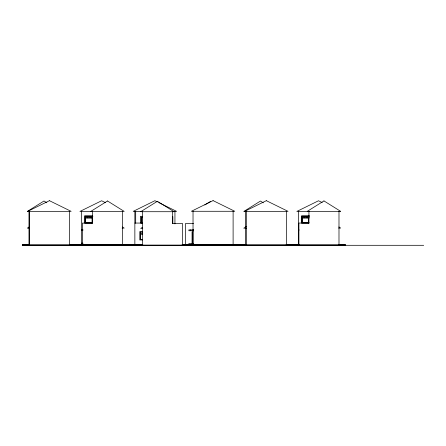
<?xml version="1.0" encoding="UTF-8"?>
<svg xmlns="http://www.w3.org/2000/svg" width="446" height="446" viewBox="0 0 446 446"><rect width="100%" height="100%" fill="white"/><g stroke="black" fill="none" stroke-linecap="round" stroke-linejoin="round"><path stroke-width="0.67" d="M29.648 226.674L27.312 228.135L29.375 228.135M142.452 227.321L140.702 228.413L142.765 228.413M204.809 204.965L210.568 201.369M246.694 226.362L243.772 228.185L246.521 228.185M141.46 211.371L133.192 211.371L154.901 200.7L157.382 201.921M173.16 211.371L176.61 211.371L158.62 202.529M29.397 211.432L27.312 211.432L44.009 200.995L46.886 202.796M92.372 211.432L79.912 211.432L101.621 200.761L105.345 202.595M246.554 211.488L243.772 211.488L260.47 201.051L263.352 202.852M309.284 211.432L296.824 211.432L318.533 200.761L322.257 202.595M338.865 211.432L340.242 211.432M92.59 215.758L84.64 215.758L84.64 223.178L91.96 223.178M309.507 215.758L301.552 215.758L301.552 223.178L308.872 223.178M92.846 216.316L85.197 216.316L85.197 222.621L91.999 222.621M142.464 216.31L140.401 216.31L140.401 223.184M309.123 216.316L302.109 216.316L302.109 222.621L308.911 222.621M92.779 216.382L90.365 216.382L90.365 217.821L92.177 217.821M309.089 216.382L307.277 216.382L307.277 217.821L309.089 217.821M142.491 217.141L141.237 217.141L141.237 223.251M308.52 217.107L308.872 217.107M92.21 217.96L85.264 217.96L85.264 222.548L91.976 222.548M309.123 217.96L302.176 217.96L302.176 222.548L308.888 222.548M92.467 223.089L82.449 223.089L82.449 244.798M134.859 223.056L142.48 223.056M308.927 223.033L298.909 223.033L298.909 244.743M193.57 223.491L185.519 223.491L185.519 245.2L225.598 245.2M338.598 228.045L340.66 228.045L338.904 226.947M122.132 228.101L124.194 228.101L122.444 227.003M193.034 229.383L193.38 229.383M81.585 229.534L82.973 229.534M298.502 229.534L298.987 229.534M193.213 229.902L188.859 229.902L188.859 230.738L193.213 230.738M193.034 230.214L193.38 230.214M81.585 230.365L82.973 230.365M298.502 230.365L298.987 230.365M142.458 231.602L139.788 231.602L139.788 239.954L142.458 239.954M193.436 231.842L192.059 231.842L192.059 243.527M142.753 232.232L140.345 232.16L140.345 239.396L142.386 239.396M142.753 233.899L140.412 233.899L140.412 232.232M142.207 234.038L140.412 234.038L140.412 239.329L142.43 239.329M81.585 243.159L82.973 243.159M193.43 243.527L188.859 243.527L188.859 245.2M81.585 243.995L82.973 243.995M188.859 244.363L193.034 244.363M423.7 245.3L22.713 245.3L22.713 244.743L142.798 244.743M182.258 244.743L345.667 244.743L345.667 245.389L22.3 245.389L22.3 244.832L28.979 244.832M69.331 244.832L142.53 244.832M182.035 244.832L193.386 244.832M232.823 244.832L246.738 244.832M286.042 244.832L299.277 244.832M345.254 245.389L345.254 244.832L338.575 244.832L338.575 245.389M338.988 211.348L338.988 245.3M308.927 211.348L308.939 223.145M308.52 216.271L308.52 223.212M298.497 211.432L298.497 244.832M286.388 211.348L286.388 244.743M246.309 211.348L246.309 244.743M245.445 211.488L245.445 244.887M233.107 211.281L233.107 244.681L193.029 244.681L193.029 211.281M192.895 232.673L192.895 243.527M190.47 229.902L190.47 230.738M174.938 211.371L174.938 223.898M172.836 223.58L172.836 216.639L172.418 216.639L172.418 223.513M172.429 211.716L172.429 223.401L182.447 223.401L182.447 245.11L142.369 245.11L142.369 211.716M141.795 217.698L141.795 223.268M135.696 211.371L135.696 223.195M134.859 211.371L134.859 244.765M122.527 211.398L122.527 244.798M92.467 211.398L92.478 223.201M92.06 216.327L92.06 223.268M82.655 229.534L82.655 230.365M81.585 211.432L81.585 244.832M69.476 211.348L69.476 244.743M29.397 211.348L29.397 245.3M28.979 211.432L28.979 245.389M22.74 244.743L22.74 245.3M107.497 200.968L90.8 211.398L124.194 211.398L107.497 200.968M157.399 201.28L140.702 211.716L174.096 211.716L157.399 201.28M323.958 200.912L307.261 211.348L340.66 211.348L323.958 200.912M49.434 200.678L27.724 211.348L71.143 211.348L49.434 200.678M213.071 200.611L191.362 211.281L234.78 211.281L213.071 200.611M266.346 200.678L244.637 211.348L288.055 211.348L266.346 200.678M87.316 216.382L85.264 216.382L85.264 217.821L87.316 217.821L87.316 216.382M90.226 216.382L87.455 216.382L87.455 217.821L90.226 217.821L90.226 216.382M304.228 216.382L302.176 216.382L302.176 217.821L304.228 217.821L304.228 216.382M307.138 216.382L304.367 216.382L304.367 217.821L307.138 217.821L307.138 216.382"/></g></svg>
